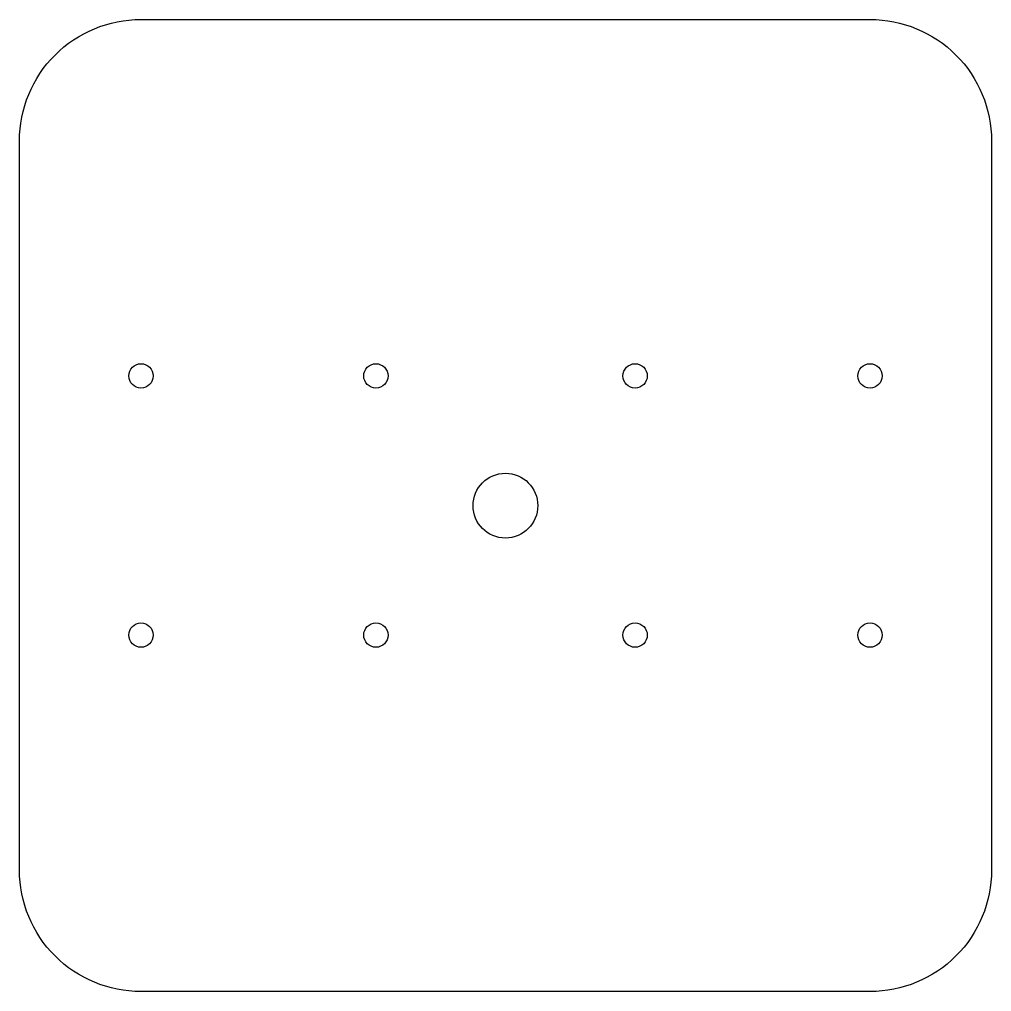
# Model space of a CAD drawing. Header units: millimetres. Extents: x -70 to 50, y 210 to 330.
import ezdxf

# ---------------------------------------------------------------- set-up
doc = ezdxf.new("R2010")
doc.units = ezdxf.units.MM
doc.layers.get('0').update_dxf_attribs({"linetype": 'CONTINUOUS'})

msp = doc.modelspace()

# ---------------------------------------------------------------- linework, layer by layer
msp.add_lwpolyline([(-70, 315, -0.414214), (-55, 330), (35, 330, -0.414214), (50, 315), (50, 225, -0.414214), (35, 210), (-55, 210, -0.414214), (-70, 225)], format="xyb", close=True)
for centre, radius in [((-55, 286), 1.5), ((-26, 286), 1.5), ((6, 286), 1.5), ((35, 286), 1.5), ((-10.01, 269.98), 4), ((-55, 254), 1.5), ((-26, 254), 1.5), ((6, 254), 1.5), ((35, 254), 1.5)]:
    msp.add_circle(centre, radius)

doc.saveas('drawing.dxf')
